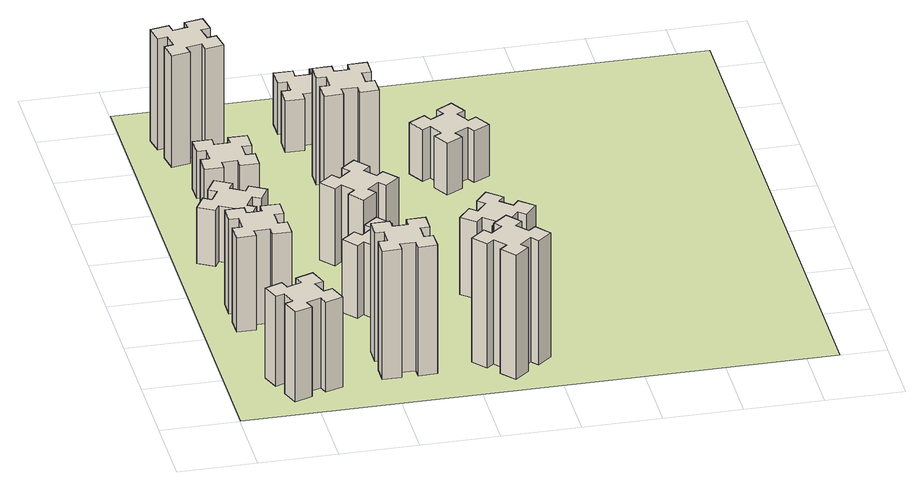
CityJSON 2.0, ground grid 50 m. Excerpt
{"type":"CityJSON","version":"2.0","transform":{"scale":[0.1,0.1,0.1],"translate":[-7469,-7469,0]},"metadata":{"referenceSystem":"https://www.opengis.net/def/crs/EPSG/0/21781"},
"CityObjects":{
"building1":{"type":"Building","attributes":{"class":"1000","function":"1000","usage":"1000","yearOfConstruction":2016,"roofType":"1000","measuredHeight":63,"storeysAboveGround":30,"storeysBelowGround":0},"geometry":[{"type":"Solid","lod":"1","boundaries":[[[[0,1,2,3,4,5,6,7,8,9,10,11,12,13,14,15,16,17,18,19]],[[17,16,20,21]],[[16,15,22,20]],[[15,14,23,22]],[[14,13,24,23]],[[13,12,25,24]],[[12,11,26,25]],[[11,10,27,26]],[[10,9,28,27]],[[9,8,29,28]],[[8,7,30,29]],[[7,6,31,30]],[[6,5,32,31]],[[5,4,33,32]],[[4,3,34,33]],[[3,2,35,34]],[[2,1,36,35]],[[1,0,37,36]],[[0,19,38,37]],[[19,18,39,38]],[[18,17,21,39]],[[24,25,26,27,28,29,30,31,32,33,34,35,36,37,38,39,21,20,22,23]]]]}]},
"building2":{"type":"Building","attributes":{"class":"1000","function":"1000","usage":"1000","yearOfConstruction":2016,"roofType":"1000","measuredHeight":66,"storeysAboveGround":30,"storeysBelowGround":0},"geometry":[{"type":"Solid","lod":"1","boundaries":[[[[40,41,42,43,44,45,46,47,48,49,50,51,52,53,54,55,56,57,58,59]],[[57,56,60,61]],[[56,55,62,60]],[[55,54,63,62]],[[54,53,64,63]],[[53,52,65,64]],[[52,51,66,65]],[[51,50,67,66]],[[50,49,68,67]],[[49,48,69,68]],[[48,47,70,69]],[[47,46,71,70]],[[46,45,72,71]],[[45,44,73,72]],[[44,43,74,73]],[[43,42,75,74]],[[42,41,76,75]],[[41,40,77,76]],[[40,59,78,77]],[[59,58,79,78]],[[58,57,61,79]],[[64,65,66,67,68,69,70,71,72,73,74,75,76,77,78,79,61,60,62,63]]]]}]},
"building3":{"type":"Building","attributes":{"class":"1000","function":"1000","usage":"1000","yearOfConstruction":2016,"roofType":"1000","measuredHeight":39,"storeysAboveGround":30,"storeysBelowGround":0},"geometry":[{"type":"Solid","lod":"1","boundaries":[[[[80,81,82,83,84,85,86,87,88,89,90,91,92,93,94,95,96,97,98,99]],[[97,96,100,101]],[[96,95,102,100]],[[95,94,103,102]],[[94,93,104,103]],[[93,92,105,104]],[[92,91,106,105]],[[91,90,107,106]],[[90,89,108,107]],[[89,88,109,108]],[[88,87,110,109]],[[87,86,111,110]],[[86,85,112,111]],[[85,84,113,112]],[[84,83,114,113]],[[83,82,115,114]],[[82,81,116,115]],[[81,80,117,116]],[[80,99,118,117]],[[99,98,119,118]],[[98,97,101,119]],[[104,105,106,107,108,109,110,111,112,113,114,115,116,117,118,119,101,100,102,103]]]]}]},
"building4":{"type":"Building","attributes":{"class":"1000","function":"1000","usage":"1000","yearOfConstruction":2016,"roofType":"1000","measuredHeight":33,"storeysAboveGround":30,"storeysBelowGround":0},"geometry":[{"type":"Solid","lod":"1","boundaries":[[[[120,121,122,123,124,125,126,127,128,129,130,131,132,133,134,135,136,137,138,139]],[[137,136,140,141]],[[136,135,142,140]],[[135,134,143,142]],[[134,133,144,143]],[[133,132,145,144]],[[132,131,146,145]],[[131,130,147,146]],[[130,129,148,147]],[[129,128,149,148]],[[128,127,150,149]],[[127,126,151,150]],[[126,125,152,151]],[[125,124,153,152]],[[124,123,154,153]],[[123,122,155,154]],[[122,121,156,155]],[[121,120,157,156]],[[120,139,158,157]],[[139,138,159,158]],[[138,137,141,159]],[[144,145,146,147,148,149,150,151,152,153,154,155,156,157,158,159,141,140,142,143]]]]}]},
"building5":{"type":"Building","attributes":{"class":"1000","function":"1000","usage":"1000","yearOfConstruction":2016,"roofType":"1000","measuredHeight":90,"storeysAboveGround":30,"storeysBelowGround":0},"geometry":[{"type":"Solid","lod":"1","boundaries":[[[[160,161,162,163,164,165,166,167,168,169,170,171,172,173,174,175,176,177,178,179]],[[177,176,180,181]],[[176,175,182,180]],[[175,174,183,182]],[[174,173,184,183]],[[173,172,185,184]],[[172,171,186,185]],[[171,170,187,186]],[[170,169,188,187]],[[169,168,189,188]],[[168,167,190,189]],[[167,166,191,190]],[[166,165,192,191]],[[165,164,193,192]],[[164,163,194,193]],[[163,162,195,194]],[[162,161,196,195]],[[161,160,197,196]],[[160,179,198,197]],[[179,178,199,198]],[[178,177,181,199]],[[184,185,186,187,188,189,190,191,192,193,194,195,196,197,198,199,181,180,182,183]]]]}]},
"building6":{"type":"Building","attributes":{"class":"1000","function":"1000","usage":"1000","yearOfConstruction":2016,"roofType":"1000","measuredHeight":78,"storeysAboveGround":30,"storeysBelowGround":0},"geometry":[{"type":"Solid","lod":"1","boundaries":[[[[200,201,202,203,204,205,206,207,208,209,210,211,212,213,214,215,216,217,218,219]],[[217,216,220,221]],[[216,215,222,220]],[[215,214,223,222]],[[214,213,224,223]],[[213,212,225,224]],[[212,211,226,225]],[[211,210,227,226]],[[210,209,228,227]],[[209,208,229,228]],[[208,207,230,229]],[[207,206,231,230]],[[206,205,232,231]],[[205,204,233,232]],[[204,203,234,233]],[[203,202,235,234]],[[202,201,236,235]],[[201,200,237,236]],[[200,219,238,237]],[[219,218,239,238]],[[218,217,221,239]],[[224,225,226,227,228,229,230,231,232,233,234,235,236,237,238,239,221,220,222,223]]]]}]},
"building7":{"type":"Building","attributes":{"class":"1000","function":"1000","usage":"1000","yearOfConstruction":2016,"roofType":"1000","measuredHeight":51,"storeysAboveGround":30,"storeysBelowGround":0},"geometry":[{"type":"Solid","lod":"1","boundaries":[[[[240,241,242,243,244,245,246,247,248,249,250,251,252,253,254,255,256,257,258,259]],[[257,256,260,261]],[[256,255,262,260]],[[255,254,263,262]],[[254,253,264,263]],[[253,252,265,264]],[[252,251,266,265]],[[251,250,267,266]],[[250,249,268,267]],[[249,248,269,268]],[[248,247,270,269]],[[247,246,271,270]],[[246,245,272,271]],[[245,244,273,272]],[[244,243,274,273]],[[243,242,275,274]],[[242,241,276,275]],[[241,240,277,276]],[[240,259,278,277]],[[259,258,279,278]],[[258,257,261,279]],[[264,265,266,267,268,269,270,271,272,273,274,275,276,277,278,279,261,260,262,263]]]]}]},
"building8":{"type":"Building","attributes":{"class":"1000","function":"1000","usage":"1000","yearOfConstruction":2016,"roofType":"1000","measuredHeight":54,"storeysAboveGround":30,"storeysBelowGround":0},"geometry":[{"type":"Solid","lod":"1","boundaries":[[[[280,281,282,283,284,285,286,287,288,289,290,291,292,293,294,295,296,297,298,299]],[[297,296,300,301]],[[296,295,302,300]],[[295,294,303,302]],[[294,293,304,303]],[[293,292,305,304]],[[292,291,306,305]],[[291,290,307,306]],[[290,289,308,307]],[[289,288,309,308]],[[288,287,310,309]],[[287,286,311,310]],[[286,285,312,311]],[[285,284,313,312]],[[284,283,314,313]],[[283,282,315,314]],[[282,281,316,315]],[[281,280,317,316]],[[280,299,318,317]],[[299,298,319,318]],[[298,297,301,319]],[[304,305,306,307,308,309,310,311,312,313,314,315,316,317,318,319,301,300,302,303]]]]}]},
"building9":{"type":"Building","attributes":{"class":"1000","function":"1000","usage":"1000","yearOfConstruction":2016,"roofType":"1000","measuredHeight":87,"storeysAboveGround":30,"storeysBelowGround":0},"geometry":[{"type":"Solid","lod":"1","boundaries":[[[[320,321,322,323,324,325,326,327,328,329,330,331,332,333,334,335,336,337,338,339]],[[337,336,340,341]],[[336,335,342,340]],[[335,334,343,342]],[[334,333,344,343]],[[333,332,345,344]],[[332,331,346,345]],[[331,330,347,346]],[[330,329,348,347]],[[329,328,349,348]],[[328,327,350,349]],[[327,326,351,350]],[[326,325,352,351]],[[325,324,353,352]],[[324,323,354,353]],[[323,322,355,354]],[[322,321,356,355]],[[321,320,357,356]],[[320,339,358,357]],[[339,338,359,358]],[[338,337,341,359]],[[344,345,346,347,348,349,350,351,352,353,354,355,356,357,358,359,341,340,342,343]]]]}]},
"building10":{"type":"Building","attributes":{"class":"1000","function":"1000","usage":"1000","yearOfConstruction":2016,"roofType":"1000","measuredHeight":75,"storeysAboveGround":30,"storeysBelowGround":0},"geometry":[{"type":"Solid","lod":"1","boundaries":[[[[360,361,362,363,364,365,366,367,368,369,370,371,372,373,374,375,376,377,378,379]],[[377,376,380,381]],[[376,375,382,380]],[[375,374,383,382]],[[374,373,384,383]],[[373,372,385,384]],[[372,371,386,385]],[[371,370,387,386]],[[370,369,388,387]],[[369,368,389,388]],[[368,367,390,389]],[[367,366,391,390]],[[366,365,392,391]],[[365,364,393,392]],[[364,363,394,393]],[[363,362,395,394]],[[362,361,396,395]],[[361,360,397,396]],[[360,379,398,397]],[[379,378,399,398]],[[378,377,381,399]],[[384,385,386,387,388,389,390,391,392,393,394,395,396,397,398,399,381,380,382,383]]]]}]},
"building11":{"type":"Building","attributes":{"class":"1000","function":"1000","usage":"1000","yearOfConstruction":2016,"roofType":"1000","measuredHeight":36,"storeysAboveGround":30,"storeysBelowGround":0},"geometry":[{"type":"Solid","lod":"1","boundaries":[[[[400,401,402,403,404,405,406,407,408,409,410,411,412,413,414,415,416,417,418,419]],[[417,416,420,421]],[[416,415,422,420]],[[415,414,423,422]],[[414,413,424,423]],[[413,412,425,424]],[[412,411,426,425]],[[411,410,427,426]],[[410,409,428,427]],[[409,408,429,428]],[[408,407,430,429]],[[407,406,431,430]],[[406,405,432,431]],[[405,404,433,432]],[[404,403,434,433]],[[403,402,435,434]],[[402,401,436,435]],[[401,400,437,436]],[[400,419,438,437]],[[419,418,439,438]],[[418,417,421,439]],[[424,425,426,427,428,429,430,431,432,433,434,435,436,437,438,439,421,420,422,423]]]]}]},
"building12":{"type":"Building","attributes":{"class":"1000","function":"1000","usage":"1000","yearOfConstruction":2016,"roofType":"1000","measuredHeight":54,"storeysAboveGround":30,"storeysBelowGround":0},"geometry":[{"type":"Solid","lod":"1","boundaries":[[[[440,441,442,443,444,445,446,447,448,449,450,451,452,453,454,455,456,457,458,459]],[[457,456,460,461]],[[456,455,462,460]],[[455,454,463,462]],[[454,453,464,463]],[[453,452,465,464]],[[452,451,466,465]],[[451,450,467,466]],[[450,449,468,467]],[[449,448,469,468]],[[448,447,470,469]],[[447,446,471,470]],[[446,445,472,471]],[[445,444,473,472]],[[444,443,474,473]],[[443,442,475,474]],[[442,441,476,475]],[[441,440,477,476]],[[440,459,478,477]],[[459,458,479,478]],[[458,457,461,479]],[[464,465,466,467,468,469,470,471,472,473,474,475,476,477,478,479,461,460,462,463]]]]}]},
"building13":{"type":"Building","attributes":{"class":"1000","function":"1000","usage":"1000","yearOfConstruction":2016,"roofType":"1000","measuredHeight":36,"storeysAboveGround":30,"storeysBelowGround":0},"geometry":[{"type":"Solid","lod":"1","boundaries":[[[[480,481,482,483,484,485,486,487,488,489,490,491,492,493,494,495,496,497,498,499]],[[497,496,500,501]],[[496,495,502,500]],[[495,494,503,502]],[[494,493,504,503]],[[493,492,505,504]],[[492,491,506,505]],[[491,490,507,506]],[[490,489,508,507]],[[489,488,509,508]],[[488,487,510,509]],[[487,486,511,510]],[[486,485,512,511]],[[485,484,513,512]],[[484,483,514,513]],[[483,482,515,514]],[[482,481,516,515]],[[481,480,517,516]],[[480,499,518,517]],[[499,498,519,518]],[[498,497,501,519]],[[504,505,506,507,508,509,510,511,512,513,514,515,516,517,518,519,501,500,502,503]]]]}]},
"landuse1":{"type":"LandUse","attributes":{"name":"plot1","function":"1010"},"geometry":[{"type":"MultiSurface","lod":"1","boundaries":[[[520,521,522,523]]]}]}
},
"vertices":[
[355,385,0],[389,291,0],[333,270,0],[374,157,0],[487,199,0],[466,255,0],[560,289,0],[580,233,0],[693,274,0],[652,387,0],[596,366,0],[562,460,0],[618,480,0],[577,593,0],[464,552,0],[485,496,0],[391,462,0],[370,518,0],[257,477,0],[299,364,0],[391,462,630],[370,518,630],[485,496,630],[464,552,630],[577,593,630],[618,480,630],[562,460,630],[596,366,630],[652,387,630],[693,274,630],[580,233,630],[560,289,630],[466,255,630],[487,199,630],[374,157,630],[333,270,630],[389,291,630],[355,385,630],[299,364,630],[257,477,630],
[325,1105,0],[425,1105,0],[425,1045,0],[545,1045,0],[545,1165,0],[485,1165,0],[485,1265,0],[545,1265,0],[545,1385,0],[425,1385,0],[425,1325,0],[325,1325,0],[325,1385,0],[205,1385,0],[205,1265,0],[265,1265,0],[265,1165,0],[205,1165,0],[205,1045,0],[325,1045,0],[265,1165,660],[205,1165,660],[265,1265,660],[205,1265,660],[205,1385,660],[325,1385,660],[325,1325,660],[425,1325,660],[425,1385,660],[545,1385,660],[545,1265,660],[485,1265,660],[485,1165,660],[545,1165,660],[545,1045,660],[425,1045,660],[425,1105,660],[325,1105,660],[325,1045,660],[205,1045,660],
[474,2026,0],[387,2076,0],[417,2128,0],[313,2188,0],[253,2084,0],[305,2054,0],[255,1967,0],[203,1997,0],[143,1893,0],[247,1833,0],[277,1885,0],[364,1835,0],[334,1783,0],[438,1723,0],[498,1827,0],[446,1857,0],[496,1944,0],[548,1914,0],[608,2018,0],[504,2078,0],[496,1944,390],[548,1914,390],[446,1857,390],[498,1827,390],[438,1723,390],[334,1783,390],[364,1835,390],[277,1885,390],[247,1833,390],[143,1893,390],[203,1997,390],[255,1967,390],[305,2054,390],[253,2084,390],[313,2188,390],[417,2128,390],[387,2076,390],[474,2026,390],[504,2078,390],[608,2018,390],
[425,2485,0],[525,2485,0],[525,2425,0],[645,2425,0],[645,2545,0],[585,2545,0],[585,2645,0],[645,2645,0],[645,2765,0],[525,2765,0],[525,2705,0],[425,2705,0],[425,2765,0],[305,2765,0],[305,2645,0],[365,2645,0],[365,2545,0],[305,2545,0],[305,2425,0],[425,2425,0],[365,2545,330],[305,2545,330],[365,2645,330],[305,2645,330],[305,2765,330],[425,2765,330],[425,2705,330],[525,2705,330],[525,2765,330],[645,2765,330],[645,2645,330],[585,2645,330],[585,2545,330],[645,2545,330],[645,2425,330],[525,2425,330],[525,2485,330],[425,2485,330],[425,2425,330],[305,2425,330],
[1165,585,0],[1065,585,0],[1065,645,0],[945,645,0],[945,525,0],[1005,525,0],[1005,425,0],[945,425,0],[945,305,0],[1065,305,0],[1065,365,0],[1165,365,0],[1165,305,0],[1285,305,0],[1285,425,0],[1225,425,0],[1225,525,0],[1285,525,0],[1285,645,0],[1165,645,0],[1225,525,900],[1285,525,900],[1225,425,900],[1285,425,900],[1285,305,900],[1165,305,900],[1165,365,900],[1065,365,900],[1065,305,900],[945,305,900],[945,425,900],[1005,425,900],[1005,525,900],[945,525,900],[945,645,900],[1065,645,900],[1065,585,900],[1165,585,900],[1165,645,900],[1285,645,900],
[492,3205,0],[475,3304,0],[534,3314,0],[513,3432,0],[395,3411,0],[405,3352,0],[307,3335,0],[297,3394,0],[178,3373,0],[199,3255,0],[258,3265,0],[276,3167,0],[217,3157,0],[237,3038,0],[356,3059,0],[345,3118,0],[444,3136,0],[454,3077,0],[572,3097,0],[551,3216,0],[444,3136,780],[454,3077,780],[345,3118,780],[356,3059,780],[237,3038,780],[217,3157,780],[276,3167,780],[258,3265,780],[199,3255,780],[178,3373,780],[297,3394,780],[307,3335,780],[405,3352,780],[395,3411,780],[513,3432,780],[534,3314,780],[475,3304,780],[492,3205,780],[551,3216,780],[572,3097,780],
[1083,1232,0],[1006,1167,0],[968,1213,0],[876,1136,0],[953,1044,0],[999,1083,0],[1063,1006,0],[1017,968,0],[1094,876,0],[1186,953,0],[1148,999,0],[1224,1063,0],[1263,1017,0],[1355,1094,0],[1278,1186,0],[1232,1148,0],[1167,1224,0],[1213,1263,0],[1136,1355,0],[1044,1278,0],[1167,1224,510],[1213,1263,510],[1232,1148,510],[1278,1186,510],[1355,1094,510],[1263,1017,510],[1224,1063,510],[1148,999,510],[1186,953,510],[1094,876,510],[1017,968,510],[1063,1006,510],[999,1083,510],[953,1044,510],[876,1136,510],[968,1213,510],[1006,1167,510],[1083,1232,510],[1044,1278,510],[1136,1355,510],
[1232,1788,0],[1167,1864,0],[1213,1903,0],[1136,1995,0],[1044,1918,0],[1083,1872,0],[1006,1807,0],[968,1853,0],[876,1776,0],[953,1684,0],[999,1723,0],[1063,1646,0],[1017,1608,0],[1094,1516,0],[1186,1593,0],[1148,1639,0],[1224,1703,0],[1263,1657,0],[1355,1734,0],[1278,1826,0],[1224,1703,540],[1263,1657,540],[1148,1639,540],[1186,1593,540],[1094,1516,540],[1017,1608,540],[1063,1646,540],[999,1723,540],[953,1684,540],[876,1776,540],[968,1853,540],[1006,1807,540],[1083,1872,540],[1044,1918,540],[1136,1995,540],[1213,1903,540],[1167,1864,540],[1232,1788,540],[1278,1826,540],[1355,1734,540],
[1723,492,0],[1646,427,0],[1608,473,0],[1516,396,0],[1593,304,0],[1639,343,0],[1703,266,0],[1657,228,0],[1734,136,0],[1826,213,0],[1788,259,0],[1864,323,0],[1903,277,0],[1995,354,0],[1918,446,0],[1872,408,0],[1807,484,0],[1853,523,0],[1776,615,0],[1684,538,0],[1807,484,870],[1853,523,870],[1872,408,870],[1918,446,870],[1995,354,870],[1903,277,870],[1864,323,870],[1788,259,870],[1826,213,870],[1734,136,870],[1657,228,870],[1703,266,870],[1639,343,870],[1593,304,870],[1516,396,870],[1608,473,870],[1646,427,870],[1723,492,870],[1684,538,870],[1776,615,870],
[1325,2545,0],[1325,2645,0],[1385,2645,0],[1385,2765,0],[1265,2765,0],[1265,2705,0],[1165,2705,0],[1165,2765,0],[1045,2765,0],[1045,2645,0],[1105,2645,0],[1105,2545,0],[1045,2545,0],[1045,2425,0],[1165,2425,0],[1165,2485,0],[1265,2485,0],[1265,2425,0],[1385,2425,0],[1385,2545,0],[1265,2485,750],[1265,2425,750],[1165,2485,750],[1165,2425,750],[1045,2425,750],[1045,2545,750],[1105,2545,750],[1105,2645,750],[1045,2645,750],[1045,2765,750],[1165,2765,750],[1165,2705,750],[1265,2705,750],[1265,2765,750],[1385,2765,750],[1385,2645,750],[1325,2645,750],[1325,2545,750],[1385,2545,750],[1385,2425,750],
[1225,3185,0],[1225,3285,0],[1285,3285,0],[1285,3405,0],[1165,3405,0],[1165,3345,0],[1065,3345,0],[1065,3405,0],[945,3405,0],[945,3285,0],[1005,3285,0],[1005,3185,0],[945,3185,0],[945,3065,0],[1065,3065,0],[1065,3125,0],[1165,3125,0],[1165,3065,0],[1285,3065,0],[1285,3185,0],[1165,3125,360],[1165,3065,360],[1065,3125,360],[1065,3065,360],[945,3065,360],[945,3185,360],[1005,3185,360],[1005,3285,360],[945,3285,360],[945,3405,360],[1065,3405,360],[1065,3345,360],[1165,3345,360],[1165,3405,360],[1285,3405,360],[1285,3285,360],[1225,3285,360],[1225,3185,360],[1285,3185,360],[1285,3065,360],
[1907,1106,0],[1972,1183,0],[2018,1144,0],[2095,1236,0],[2003,1313,0],[1964,1267,0],[1888,1332,0],[1926,1378,0],[1834,1455,0],[1757,1363,0],[1803,1324,0],[1739,1248,0],[1693,1286,0],[1616,1194,0],[1708,1117,0],[1746,1163,0],[1823,1099,0],[1784,1053,0],[1876,976,0],[1953,1068,0],[1823,1099,540],[1784,1053,540],[1746,1163,540],[1708,1117,540],[1616,1194,540],[1693,1286,540],[1739,1248,540],[1803,1324,540],[1757,1363,540],[1834,1455,540],[1926,1378,540],[1888,1332,540],[1964,1267,540],[2003,1313,540],[2095,1236,540],[2018,1144,540],[1972,1183,540],[1907,1106,540],[1953,1068,540],[1876,976,540],
[1976,2607,0],[1926,2694,0],[1978,2724,0],[1918,2828,0],[1814,2768,0],[1844,2716,0],[1757,2666,0],[1727,2718,0],[1623,2658,0],[1683,2554,0],[1735,2584,0],[1785,2497,0],[1733,2467,0],[1793,2363,0],[1897,2423,0],[1867,2475,0],[1954,2525,0],[1984,2473,0],[2088,2533,0],[2028,2637,0],[1954,2525,360],[1984,2473,360],[1867,2475,360],[1897,2423,360],[1793,2363,360],[1733,2467,360],[1785,2497,360],[1735,2584,360],[1683,2554,360],[1623,2658,360],[1727,2718,360],[1757,2666,360],[1844,2716,360],[1814,2768,360],[1918,2828,360],[1978,2724,360],[1926,2694,360],[1976,2607,360],[2028,2637,360],[2088,2533,360],
[5,3705,0],[3705,3705,0],[3705,5,0],[5,5,0]
]}
